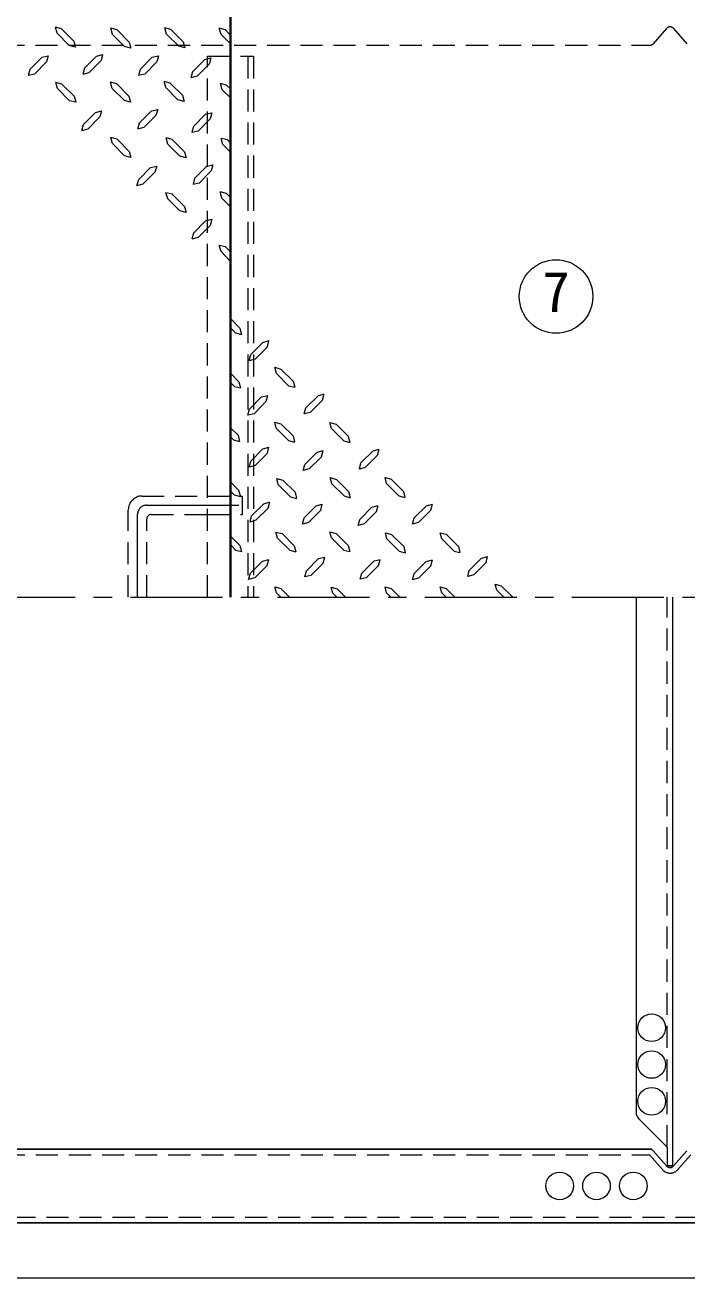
# Model space of a CAD drawing. Units: millimetres at full size, sheet at 1:10; details may follow other scales. Extents: x -2115 to 1935, y -1423 to 1387.
# Drawn here: x -271 to 89, y 317 to 998 of the extents above; entities that cross this region are included whole.
import ezdxf
from ezdxf.enums import TextEntityAlignment as Align

# ---------------------------------------------------------------- set-up
doc = ezdxf.new("R2010")
doc.units = ezdxf.units.MM
doc.header["$LTSCALE"] = 10
doc.linetypes.add('CHAIN1', pattern=[8, 5, -1, 1, -1])
doc.linetypes.add('DASHED1', pattern=[1.8, 1.2, -0.6])
doc.layers.add('0-0____1', color=4, linetype='Continuous', lineweight=9)
doc.styles.add('ＭＳ ゴシック', font='')
doc.styles.get('ＭＳ ゴシック').set_extended_font_data('MS Gothic')

msp = doc.modelspace()

# ---------------------------------------------------------------- linework, layer by layer
at = {"layer": '0-0____1', "color": 1, "lineweight": 40}
msp.add_line((-159.06, 686.76), (-159.06, 1020.76), dxfattribs=at)
at = {"layer": '0-0____1'}
for p, q in [((-253.3, 993.25), (-254.14, 996.61)), ((-250.88, 995.66), (-254.14, 996.61)), ((-250.88, 995.66), (-244.16, 989.05)), ((-220.64, 995.14), (-224, 995.98)), ((-223.06, 992.62), (-224, 995.98)), ((-220.64, 995.14), (-214.03, 988.52)), ((-193.76, 992.83), (-194.71, 996.19)), ((-191.35, 995.24), (-194.71, 996.19)), ((-191.35, 995.24), (-184.73, 988.63)), ((-161.74, 995.14), (-165.1, 995.98)), ((-164.15, 992.62), (-165.1, 995.98)), ((-161.74, 995.14), (-159.06, 992.08)), ((-253.3, 993.25), (-246.68, 986.63)), ((-244.16, 989.05), (-243.32, 985.79)), ((-223.06, 992.62), (-216.55, 986.11)), ((-214.03, 988.52), (-213.19, 985.16)), ((-193.76, 992.83), (-187.15, 986.21)), ((-184.73, 988.63), (-183.79, 985.37)), ((-164.15, 992.62), (-159.06, 987.53)), ((-261.38, 980.23), (-258.13, 981.07)), ((-258.13, 981.07), (-258.97, 977.71)), ((-243.32, 985.79), (-246.68, 986.63)), ((-238.39, 974.24), (-231.77, 980.86)), ((-231.77, 980.86), (-228.52, 981.8)), ((-228.52, 981.8), (-229.36, 978.44)), ((-213.19, 985.16), (-216.55, 986.11)), ((-201.53, 980.23), (-198.17, 981.07)), ((-198.17, 981.07), (-199.12, 977.71)), ((-183.79, 985.37), (-187.15, 986.21)), ((-268, 973.51), (-261.38, 980.23)), ((-265.58, 971.09), (-258.97, 977.71)), ((-238.39, 974.24), (-239.33, 970.88)), ((-235.97, 971.83), (-229.36, 978.44)), ((-208.15, 973.51), (-201.53, 980.23)), ((-205.63, 971.09), (-199.12, 977.71)), ((-179.59, 972.35), (-172.97, 978.97)), ((-177.17, 969.94), (-170.56, 976.55)), ((-172.97, 978.97), (-169.72, 979.91)), ((-169.72, 979.91), (-170.56, 976.55)), ((-268, 973.51), (-268.94, 970.25)), ((-265.58, 971.09), (-268.94, 970.25)), ((-235.97, 971.83), (-239.33, 970.88)), ((-208.15, 973.51), (-208.99, 970.25)), ((-205.63, 971.09), (-208.99, 970.25)), ((-191.77, 966.16), (-195.02, 967.1)), ((-194.18, 963.74), (-195.02, 967.1)), ((-179.59, 972.35), (-180.53, 968.99)), ((-177.17, 969.94), (-180.53, 968.99)), ((-250.67, 965.63), (-253.93, 966.58)), ((-253.09, 963.22), (-253.93, 966.58)), ((-253.09, 963.22), (-246.47, 956.6)), ((-250.67, 965.63), (-243.95, 959.02)), ((-220.85, 965.74), (-224.21, 966.68)), ((-223.27, 963.32), (-224.21, 966.68)), ((-223.27, 963.32), (-216.65, 956.71)), ((-220.85, 965.74), (-214.24, 959.12)), ((-194.18, 963.74), (-187.57, 957.13)), ((-191.77, 966.16), (-185.05, 959.54)), ((-161.11, 965.11), (-164.47, 965.95)), ((-163.52, 962.59), (-164.47, 965.95)), ((-163.52, 962.59), (-159.06, 958.13)), ((-161.11, 965.11), (-159.06, 963.06)), ((-243.11, 955.76), (-246.47, 956.6)), ((-243.95, 959.02), (-243.11, 955.76)), ((-213.29, 955.76), (-216.65, 956.71)), ((-214.24, 959.12), (-213.29, 955.76)), ((-184.21, 956.18), (-187.57, 957.13)), ((-185.05, 959.54), (-184.21, 956.18)), ((-236.6, 941.17), (-229.99, 947.78)), ((-208.57, 944.42), (-201.95, 951.04)), ((-206.15, 942.01), (-199.54, 948.62)), ((-179.17, 942.53), (-172.55, 949.25)), ((-176.65, 940.12), (-170.14, 946.73)), ((-172.55, 949.25), (-169.19, 950.09)), ((-169.19, 950.09), (-170.14, 946.73)), ((-239.02, 943.58), (-239.96, 940.22)), ((-236.6, 941.17), (-239.96, 940.22)), ((-208.57, 944.42), (-209.51, 941.06)), ((-206.15, 942.01), (-209.51, 941.06)), ((-179.17, 942.53), (-180.01, 939.28)), ((-176.65, 940.12), (-180.01, 939.28)), ((-223.06, 933.29), (-224, 936.65)), ((-220.64, 935.71), (-224, 936.65)), ((-223.06, 933.29), (-216.55, 926.68)), ((-220.64, 935.71), (-214.03, 929.09)), ((-190.72, 935.6), (-193.97, 936.44)), ((-193.13, 933.08), (-193.97, 936.44)), ((-193.13, 933.08), (-186.52, 926.47)), ((-190.72, 935.6), (-184, 928.88)), ((-163.21, 932.77), (-164.05, 936.13)), ((-160.69, 935.29), (-164.05, 936.13)), ((-160.69, 935.29), (-159.06, 933.66)), ((-213.19, 925.73), (-216.55, 926.68)), ((-214.03, 929.09), (-213.19, 925.73)), ((-183.16, 925.63), (-186.52, 926.47)), ((-184, 928.88), (-183.16, 925.63)), ((-163.21, 932.77), (-159.06, 928.62)), ((-209.09, 913.66), (-202.48, 920.27)), ((-178.54, 914.29), (-171.92, 921.01)), ((-171.92, 921.01), (-168.56, 921.85)), ((-168.56, 921.85), (-169.51, 918.49)), ((-209.09, 913.66), (-210.04, 910.3)), ((-206.68, 911.24), (-200.06, 917.86)), ((-178.54, 914.29), (-179.38, 911.03)), ((-176.02, 911.87), (-169.51, 918.49)), ((-206.68, 911.24), (-210.04, 910.3)), ((-190.72, 905.78), (-194.08, 906.62)), ((-193.13, 903.26), (-194.08, 906.62)), ((-190.72, 905.78), (-184.1, 899.17)), ((-176.02, 911.87), (-179.38, 911.03)), ((-163.63, 903.68), (-164.57, 907.04)), ((-161.21, 906.2), (-164.57, 907.04)), ((-161.21, 906.2), (-159.06, 904.05)), ((-193.13, 903.26), (-186.52, 896.75)), ((-184.1, 899.17), (-183.16, 895.81)), ((-163.63, 903.68), (-159.06, 898.93)), ((-183.16, 895.81), (-186.52, 896.75)), ((-172.55, 891.29), (-169.19, 892.24)), ((-169.19, 892.24), (-170.14, 888.88)), ((-179.17, 884.68), (-172.55, 891.29)), ((-176.65, 882.26), (-170.14, 888.88)), ((-179.17, 884.68), (-180.01, 881.32)), ((-176.65, 882.26), (-180.01, 881.32)), ((-164.15, 874.6), (-165.1, 877.96)), ((-161.74, 877.12), (-165.1, 877.96)), ((-164.15, 874.6), (-159.06, 869.3)), ((-161.74, 877.12), (-159.06, 874.44)), ((-153.97, 832.92), (-159.06, 838.22)), ((-156.38, 830.4), (-159.06, 833.08)), ((-153.97, 832.92), (-153.02, 829.56)), ((-156.38, 830.4), (-153.02, 829.56)), ((-141.47, 825.25), (-147.98, 818.64)), ((-141.47, 825.25), (-138.11, 826.2)), ((-138.95, 822.84), (-138.11, 826.2)), ((-148.93, 815.28), (-147.98, 818.64)), ((-138.95, 822.84), (-145.57, 816.22)), ((-145.57, 816.22), (-148.93, 815.28)), ((-134.96, 811.71), (-131.6, 810.76)), ((-134.02, 808.35), (-134.96, 811.71)), ((-124.99, 804.25), (-131.6, 810.76)), ((-154.49, 803.83), (-159.06, 808.58)), ((-154.49, 803.83), (-153.55, 800.47)), ((-127.4, 801.73), (-134.02, 808.35)), ((-124.99, 804.25), (-124.04, 800.89)), ((-156.91, 801.31), (-159.06, 803.47)), ((-156.91, 801.31), (-153.55, 800.47)), ((-127.4, 801.73), (-124.04, 800.89)), ((-111.44, 796.27), (-108.08, 797.22)), ((-109.03, 793.86), (-108.08, 797.22)), ((-142.1, 795.64), (-148.61, 789.03)), ((-139.58, 793.23), (-146.2, 786.51)), ((-142.1, 795.64), (-138.74, 796.48)), ((-139.58, 793.23), (-138.74, 796.48)), ((-111.44, 796.27), (-118.06, 789.66)), ((-109.03, 793.86), (-115.64, 787.24)), ((-149.56, 785.67), (-148.61, 789.03)), ((-146.2, 786.51), (-149.56, 785.67)), ((-154.91, 774.75), (-159.06, 778.9)), ((-134.96, 781.89), (-131.6, 781.05)), ((-134.12, 778.63), (-134.96, 781.89)), ((-127.4, 771.91), (-134.12, 778.63)), ((-124.99, 774.43), (-131.6, 781.05)), ((-104.93, 781.78), (-101.57, 780.84)), ((-104.09, 778.42), (-104.93, 781.78)), ((-97.48, 771.81), (-104.09, 778.42)), ((-95.06, 774.22), (-101.57, 780.84)), ((-157.43, 772.23), (-159.06, 773.86)), ((-157.43, 772.23), (-154.07, 771.39)), ((-154.91, 774.75), (-154.07, 771.39)), ((-127.4, 771.91), (-124.15, 771.07)), ((-124.99, 774.43), (-124.15, 771.07)), ((-97.48, 771.81), (-94.12, 770.86)), ((-95.06, 774.22), (-94.12, 770.86)), ((-141.47, 767.4), (-147.98, 760.78)), ((-138.95, 764.98), (-145.57, 758.26)), ((-141.47, 767.4), (-138.11, 768.24)), ((-138.95, 764.98), (-138.11, 768.24)), ((-111.97, 765.51), (-118.58, 758.89)), ((-109.55, 763.09), (-116.17, 756.48)), ((-111.97, 765.51), (-108.61, 766.45)), ((-109.55, 763.09), (-108.61, 766.45)), ((-81.52, 766.35), (-88.13, 759.73)), ((-81.52, 766.35), (-78.16, 767.29)), ((-79.1, 763.93), (-78.16, 767.29)), ((-148.93, 757.42), (-147.98, 760.78)), ((-145.57, 758.26), (-148.93, 757.42)), ((-154.6, 744.93), (-159.06, 749.39)), ((-133.91, 751.33), (-130.55, 750.39)), ((-133.07, 747.97), (-133.91, 751.33)), ((-123.94, 743.77), (-130.55, 750.39)), ((-104.83, 751.75), (-101.47, 750.81)), ((-103.88, 748.39), (-104.83, 751.75)), ((-94.85, 744.19), (-101.47, 750.81)), ((-75.01, 751.75), (-71.65, 750.91)), ((-74.17, 748.5), (-75.01, 751.75)), ((-65.03, 744.3), (-71.65, 750.91)), ((-157.01, 742.41), (-159.06, 744.46)), ((-157.01, 742.41), (-153.65, 741.57)), ((-154.6, 744.93), (-153.65, 741.57)), ((-126.35, 741.36), (-133.07, 747.97)), ((-123.94, 743.77), (-123.1, 740.41)), ((-97.27, 741.78), (-103.88, 748.39)), ((-94.85, 744.19), (-93.91, 740.83)), ((-67.45, 741.88), (-74.17, 748.5)), ((-65.03, 744.3), (-64.19, 740.94)), ((-140.95, 737.58), (-147.56, 730.96)), ((-140.95, 737.58), (-137.59, 738.52)), ((-138.53, 735.16), (-137.59, 738.52)), ((-126.35, 741.36), (-123.1, 740.41)), ((-112.49, 736.42), (-119, 729.81)), ((-112.49, 736.42), (-109.13, 737.26)), ((-109.97, 734.01), (-109.13, 737.26)), ((-97.27, 741.78), (-93.91, 740.83)), ((-82.15, 735.69), (-88.76, 729.07)), ((-82.15, 735.69), (-78.79, 736.63)), ((-79.73, 733.27), (-78.79, 736.63)), ((-67.45, 741.88), (-64.19, 740.94)), ((-52.54, 736.42), (-59.15, 729.81)), ((-52.54, 736.42), (-49.18, 737.26)), ((-50.12, 734.01), (-49.18, 737.26)), ((-148.4, 727.6), (-147.56, 730.96)), ((-138.53, 735.16), (-145.15, 728.55)), ((-119.95, 726.45), (-119, 729.81)), ((-109.97, 734.01), (-116.59, 727.29)), ((-89.6, 725.71), (-88.76, 729.07)), ((-79.73, 733.27), (-86.35, 726.66)), ((-59.99, 726.45), (-59.15, 729.81)), ((-50.12, 734.01), (-56.74, 727.29)), ((-145.15, 728.55), (-148.4, 727.6)), ((-134.33, 722.14), (-130.97, 721.3)), ((-133.39, 718.89), (-134.33, 722.14)), ((-116.59, 727.29), (-119.95, 726.45)), ((-104.93, 722.35), (-101.57, 721.41)), ((-104.09, 718.99), (-104.93, 722.35)), ((-86.35, 726.66), (-89.6, 725.71)), ((-56.74, 727.29), (-59.99, 726.45)), ((-153.97, 714.9), (-159.06, 719.99)), ((-156.38, 712.38), (-159.06, 715.44)), ((-126.77, 712.27), (-133.39, 718.89)), ((-124.36, 714.69), (-130.97, 721.3)), ((-97.48, 712.38), (-104.09, 718.99)), ((-95.06, 714.9), (-101.57, 721.41)), ((-74.8, 721.72), (-71.44, 720.88)), ((-73.96, 718.47), (-74.8, 721.72)), ((-67.24, 711.85), (-73.96, 718.47)), ((-64.82, 714.27), (-71.44, 720.88)), ((-37.52, 711.85), (-44.14, 718.57)), ((-35.11, 714.37), (-41.72, 720.99)), ((-156.38, 712.38), (-153.02, 711.54)), ((-153.97, 714.9), (-153.02, 711.54)), ((-126.77, 712.27), (-123.41, 711.33)), ((-124.36, 714.69), (-123.41, 711.33)), ((-111.13, 707.76), (-107.77, 708.6)), ((-108.61, 705.34), (-107.77, 708.6)), ((-97.48, 712.38), (-94.12, 711.54)), ((-95.06, 714.9), (-94.12, 711.54)), ((-67.24, 711.85), (-63.98, 710.91)), ((-64.82, 714.27), (-63.98, 710.91)), ((-37.52, 711.85), (-34.27, 711.01)), ((-35.11, 714.37), (-34.27, 711.01)), ((-22.61, 707.97), (-19.25, 708.81)), ((-20.09, 705.55), (-19.25, 708.81)), ((-141.58, 706.39), (-148.19, 699.78)), ((-139.16, 703.98), (-145.78, 697.26)), ((-141.58, 706.39), (-138.22, 707.23)), ((-139.16, 703.98), (-138.22, 707.23)), ((-111.13, 707.76), (-117.74, 701.14)), ((-108.61, 705.34), (-115.33, 698.62)), ((-80.99, 706.5), (-87.61, 699.88)), ((-78.58, 704.08), (-85.19, 697.36)), ((-80.99, 706.5), (-77.63, 707.34)), ((-78.58, 704.08), (-77.63, 707.34)), ((-52.64, 706.18), (-59.15, 699.57)), ((-52.64, 706.18), (-49.28, 707.02)), ((-50.12, 703.77), (-49.28, 707.02)), ((-22.61, 707.97), (-29.23, 701.35)), ((-20.09, 705.55), (-26.81, 698.83)), ((-149.14, 696.42), (-148.19, 699.78)), ((-145.78, 697.26), (-149.14, 696.42)), ((-118.58, 697.78), (-117.74, 701.14)), ((-115.33, 698.62), (-118.58, 697.78)), ((-30.07, 697.99), (-29.23, 701.35)), ((-26.81, 698.83), (-30.07, 697.99)), ((-134.96, 692.43), (-131.6, 691.48)), ((-134.02, 689.07), (-134.96, 692.43)), ((-131.71, 686.76), (-134.02, 689.07)), ((-126.88, 686.76), (-131.6, 691.48)), ((-104.3, 692.22), (-100.94, 691.38)), ((-103.46, 688.96), (-104.3, 692.22)), ((-101.26, 686.76), (-103.46, 688.96)), ((-96.5, 686.76), (-100.94, 691.38)), ((-75.01, 692.43), (-71.65, 691.48)), ((-74.17, 689.07), (-75.01, 692.43)), ((-71.86, 686.76), (-74.17, 689.07)), ((-66.92, 686.76), (-71.65, 691.48)), ((-37, 686.76), (-41.72, 691.48)), ((-10.43, 686.76), (-14.21, 690.54)), ((-5.45, 686.76), (-11.8, 692.95))]:
    msp.add_line(p, q, dxfattribs=at)
at = {"layer": '0-0____1', "linetype": 'DASHED1'}
for p, q in [((78.06, 995.91), (70.78, 987.61)), ((81.82, 995.91), (89.1, 987.61)), ((-409.02, 986.76), (68.9, 986.76)), ((-149.56, 980.76), (-149.56, 686.76)), ((-171.56, 741.76), (-152.56, 741.76)), ((-152.56, 731.76), (-152.56, 741.76)), ((-171.56, 731.76), (-152.56, 731.76)), ((78.44, 387.76), (78.44, 686.76))]:
    msp.add_line(p, q, dxfattribs=at)
at = {"layer": '0-0____1', "color": 7, "linetype": 'DASHED1', "lineweight": 18}
for p, q in [((-171.56, 980.76), (-146.56, 980.76)), ((-171.56, 686.76), (-171.56, 980.76)), ((-146.56, 980.76), (-146.56, 686.76)), ((-207.06, 741.76), (-171.56, 741.76)), ((-214.56, 686.76), (-214.56, 734.26)), ((-204.56, 686.76), (-204.56, 729.26)), ((-202.06, 731.76), (-171.56, 731.76)), ((-408.8, 383.76), (68.68, 383.76)), ((75.8, 375.63), (68.68, 383.76)), ((84.07, 375.63), (91.2, 383.76)), ((-1195.06, 349.76), (354.94, 349.76))]:
    msp.add_line(p, q, dxfattribs=at)
at = {"layer": '0-0____1', "linetype": 'CHAIN1'}
for p, q in [((-204.56, 736.76), (-152.56, 736.76)), ((-209.56, 686.76), (-209.56, 731.76)), ((-1333.39, 686.76), (744.94, 686.76))]:
    msp.add_line(p, q, dxfattribs=at)
at = {"layer": '0-0____1', "color": 7, "lineweight": 18}
for p, q in [((61.44, 686.76), (61.44, 406.83)), ((81.44, 377.76), (81.44, 686.76)), ((62.9, 403.3), (78.44, 387.76)), ((78.44, 387.76), (78.44, 377.76)), ((81.44, 377.76), (78.44, 377.76)), ((-1225.06, 316.76), (384.94, 316.76))]:
    msp.add_line(p, q, dxfattribs=at)
at = {"layer": '0-0____1', "color": 5, "lineweight": 25}
for p, q in [((-409.02, 386.76), (68.9, 386.76)), ((78.06, 377.61), (70.78, 385.91)), ((81.82, 377.61), (89.1, 385.91)), ((-1195.06, 346.76), (354.94, 346.76))]:
    msp.add_line(p, q, dxfattribs=at)
at = {"layer": '0-0____1'}
for points in [[(-239.02, 943.58), (-232.4, 950.2), (-229.15, 951.14), (-229.99, 947.78)], [(-201.95, 951.04), (-198.59, 951.88), (-199.54, 948.62)], [(-202.48, 920.27), (-199.12, 921.11), (-200.06, 917.86)], [(-115.64, 787.24), (-119, 786.4), (-118.06, 789.66)], [(-79.1, 763.93), (-85.72, 757.32), (-88.97, 756.37), (-88.13, 759.73)], [(-116.17, 756.48), (-119.53, 755.64), (-118.58, 758.89)], [(-44.14, 718.57), (-45.08, 721.83), (-41.72, 720.99)], [(-50.12, 703.77), (-56.74, 697.05), (-60.1, 696.21), (-59.15, 699.57)], [(-85.19, 697.36), (-88.45, 696.52), (-87.61, 699.88)], [(-41.83, 686.76), (-44.14, 689.07), (-45.08, 692.32), (-41.72, 691.48)], [(-14.21, 690.54), (-15.16, 693.9), (-11.8, 692.95)]]:
    msp.add_lwpolyline(points, dxfattribs=at)
at = {"layer": '0-0____1', "color": 7, "lineweight": 18}
msp.add_circle((17.95, 850.19), 20, dxfattribs=at)
at = {"layer": '0-0____1'}
for centre in [(69.94, 452.76), (69.94, 432.76), (69.94, 412.76), (19.94, 366.76), (39.94, 366.76), (59.94, 366.76)]:
    msp.add_circle(centre, 7.5, dxfattribs=at)
at = {"layer": '0-0____1', "linetype": 'DASHED1'}
for centre, start, end in [((79.94, 994.26), 41.25117, 138.74883), ((68.9, 989.26), 270, 318.74883)]:
    msp.add_arc(centre, 2.5, start, end, dxfattribs=at)
at = {"layer": '0-0____1', "color": 7, "linetype": 'DASHED1', "lineweight": 18}
for centre, radius, start, end in [((-207.06, 734.26), 7.5, 90, 180), ((-202.06, 729.26), 2.5, 90, 180), ((79.94, 379.26), 5.5, 221.25117, 318.74883)]:
    msp.add_arc(centre, radius, start, end, dxfattribs=at)
at = {"layer": '0-0____1', "linetype": 'CHAIN1'}
msp.add_arc((-204.56, 731.76), 5, 90, 180, dxfattribs=at)
at = {"layer": '0-0____1', "color": 7, "lineweight": 18}
msp.add_arc((66.44, 406.83), 5, 180, 225, dxfattribs=at)
at = {"layer": '0-0____1', "color": 5, "lineweight": 25}
for centre, start, end in [((68.9, 384.26), 41.25117, 90), ((79.94, 379.26), 221.25117, 318.74883)]:
    msp.add_arc(centre, 2.5, start, end, dxfattribs=at)

# ---------------------------------------------------------------- texts
at = {"layer": '0-0____1', "color": 7, "style": 'ＭＳ ゴシック'}
msp.add_text('7', height=21.99, dxfattribs=at).set_placement((10.45, 835.19), align=Align.BOTTOM_LEFT)

doc.saveas('drawing.dxf')
